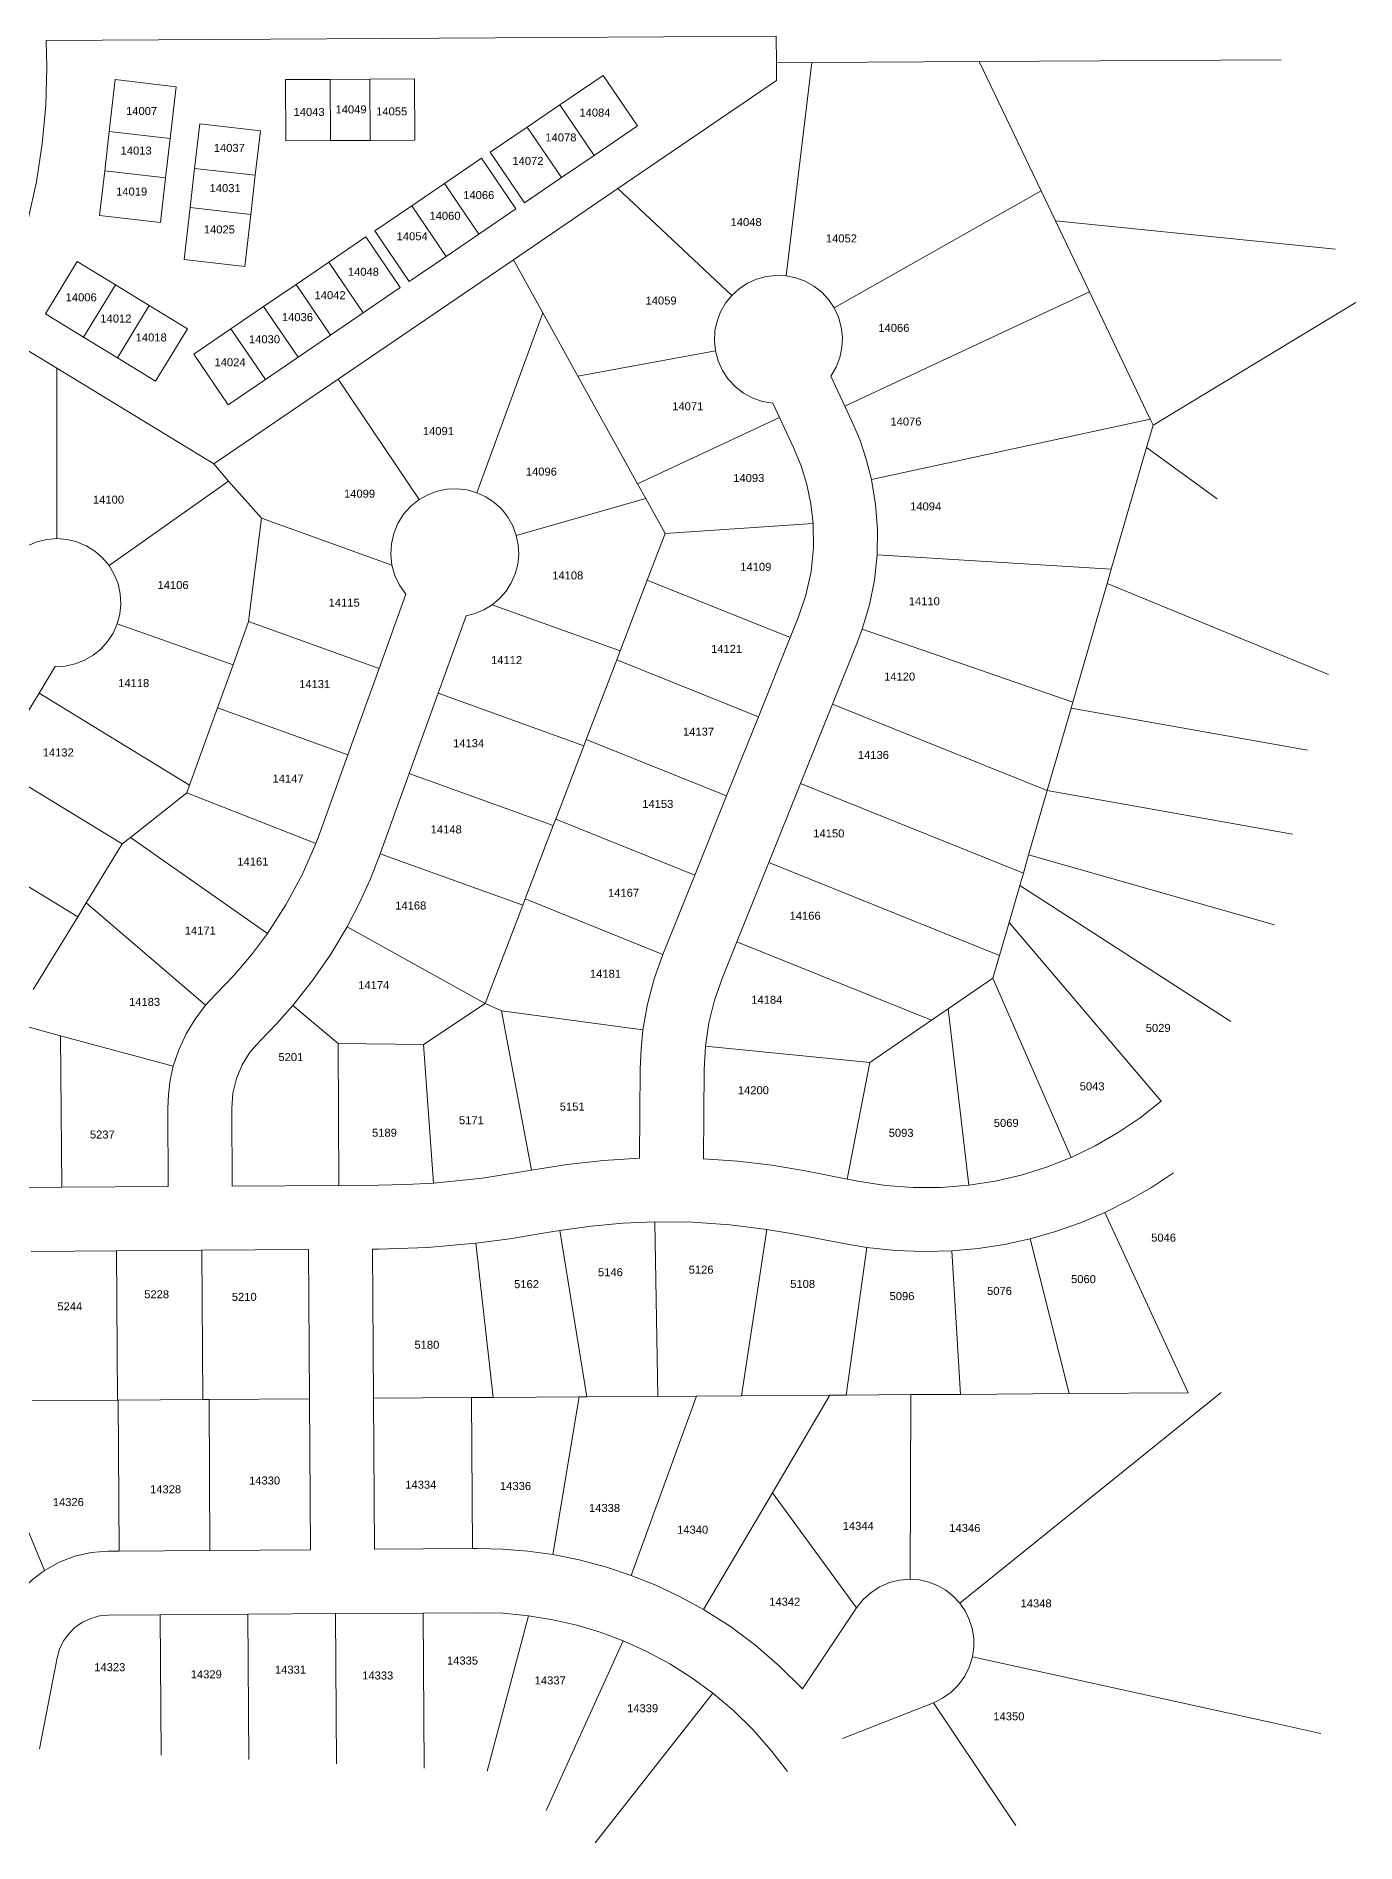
# Model space of a CAD drawing. Header units: feet. Extents: x 865220 to 2843873, y -2240498 to 972474.
# Drawn here: x 2839887 to 2841123, y 964077 to 965770 of the extents above; entities that cross this region are included whole.
import ezdxf
from ezdxf.enums import TextEntityAlignment as Align

# ---------------------------------------------------------------- set-up
doc = ezdxf.new("R2010")
doc.units = ezdxf.units.FT
doc.header["$LTSCALE"] = 0.015
doc.header["$MEASUREMENT"] = 0
doc.layers.add('Dakota County Addresses', color=7, linetype='Continuous', lineweight=5)
doc.layers.add('Dakota County Parcels', color=7, linetype='Continuous', lineweight=5)
doc.styles.add('Dimensions 100', font='arial.ttf')

# ---------------------------------------------------------------- blocks, each defined once
blk = doc.blocks.new('ACMAP_ANN_TEMPLATE_Dakota County Addresses')
at = {"layer": 'Dakota County Addresses', "style": 'Dimensions 100'}
blk.add_attdef('DakotaCountyAddress', text='', height=50, dxfattribs=at).set_placement((0, 0), align=Align.CENTER)

msp = doc.modelspace()

# ---------------------------------------------------------------- linework, layer by layer
at = {"layer": 'Dakota County Parcels', "lineweight": 5}
for p, q in [((2839896.1, 965766.1), (2840580.2, 965770.3)), ((2840580.2, 965770.3), (2840580.4, 965745.3)), ((2839896.5, 965741.1), (2839896.1, 965766.1)), ((2840580.4, 965745.3), (2840613.5, 965745.5)), ((2840580.5, 965728.6), (2840580.4, 965745.3)), ((2840589.5, 965545.7), (2840613.5, 965745.5)), ((2840613.5, 965745.5), (2840770.4, 965746.4)), ((2840770.4, 965746.4), (2841053.4, 965748.2)), ((2840770.4, 965746.4), (2840828.4, 965625.4)), ((2839955.1, 965680.8), (2839960.7, 965729.5)), ((2839960.7, 965729.5), (2840017.7, 965722.9)), ((2840012.1, 965674.3), (2840017.7, 965722.9)), ((2840120.3, 965729.5), (2840162.3, 965729.7)), ((2840120.6, 965672.1), (2840120.3, 965729.5)), ((2840162.3, 965729.7), (2840199.3, 965729.9)), ((2840162.6, 965672.4), (2840162.3, 965729.7)), ((2840199.3, 965729.9), (2840241.3, 965730.2)), ((2840199.6, 965672.6), (2840199.3, 965729.9)), ((2840241.6, 965672.9), (2840241.3, 965730.2)), ((2840377.5, 965705.9), (2840417.9, 965733.4)), ((2840417.9, 965733.4), (2840450.2, 965686.1)), ((2840431.9, 965627.5), (2840580.5, 965728.6)), ((2840346.9, 965685), (2840377.5, 965705.9)), ((2840377.5, 965705.9), (2840409.7, 965658.5)), ((2840035.1, 965646.4), (2840039.9, 965688.2)), ((2840039.9, 965688.2), (2840096.8, 965681.6)), ((2840409.7, 965658.5), (2840450.2, 965686.1)), ((2839950.9, 965644), (2839955.1, 965680.8)), ((2840012.1, 965674.3), (2839955.1, 965680.8)), ((2840007.9, 965637.5), (2840012.1, 965674.3)), ((2840092, 965639.9), (2840096.8, 965681.6)), ((2840120.6, 965672.1), (2840162.6, 965672.4)), ((2840162.6, 965672.4), (2840199.6, 965672.6)), ((2840199.6, 965672.6), (2840241.6, 965672.9)), ((2840312.2, 965661.4), (2840346.9, 965685)), ((2840346.9, 965685), (2840379.1, 965637.7)), ((2840269.2, 965632.1), (2840303.9, 965655.8)), ((2840303.9, 965655.8), (2840336.2, 965608.4)), ((2840312.2, 965661.4), (2840344.4, 965614)), ((2840379.1, 965637.7), (2840409.7, 965658.5)), ((2839946.1, 965602.3), (2839950.9, 965644)), ((2839950.9, 965644), (2840007.9, 965637.5)), ((2840003.1, 965595.8), (2840007.9, 965637.5)), ((2840030.8, 965609.7), (2840035.1, 965646.4)), ((2840035.1, 965646.4), (2840092, 965639.9)), ((2840087.8, 965603.1), (2840092, 965639.9)), ((2840344.4, 965614), (2840379.1, 965637.7)), ((2840238.6, 965611.3), (2840269.2, 965632.1)), ((2840269.2, 965632.1), (2840301.4, 965584.8)), ((2840333.9, 965560.7), (2840431.9, 965627.5)), ((2840431.9, 965627.5), (2840538.6, 965527.2)), ((2840634.5, 965515.7), (2840828.4, 965625.4)), ((2840828.4, 965625.4), (2840841.9, 965597.2)), ((2839946.1, 965602.3), (2840003.1, 965595.8)), ((2840025.2, 965561), (2840030.8, 965609.7)), ((2840030.8, 965609.7), (2840087.8, 965603.1)), ((2840082.2, 965554.5), (2840087.8, 965603.1)), ((2840203.9, 965587.7), (2840238.6, 965611.3)), ((2840238.6, 965611.3), (2840270.9, 965563.9)), ((2840301.4, 965584.8), (2840336.2, 965608.4)), ((2840203.9, 965587.7), (2840236.2, 965540.3)), ((2840270.9, 965563.9), (2840301.4, 965584.8)), ((2840841.9, 965597.2), (2841104.4, 965570.7)), ((2840841.9, 965597.2), (2840873.8, 965530.6)), ((2840160.9, 965558.4), (2840195.6, 965582.1)), ((2840195.6, 965582.1), (2840227.9, 965534.7)), ((2839895.2, 965510), (2839925.1, 965559)), ((2839925.1, 965559), (2839960.9, 965537.1)), ((2840025.2, 965561), (2840082.2, 965554.5)), ((2840130.3, 965537.6), (2840160.9, 965558.4)), ((2840160.9, 965558.4), (2840193.2, 965511)), ((2840169.7, 965448.9), (2840333.9, 965560.7)), ((2840236.2, 965540.3), (2840270.9, 965563.9)), ((2840333.9, 965560.7), (2840361.4, 965511)), ((2839931.1, 965488.2), (2839960.9, 965537.1)), ((2839960.9, 965537.1), (2839992.5, 965517.8)), ((2840099.8, 965516.8), (2840130.3, 965537.6)), ((2840130.3, 965537.6), (2840162.6, 965490.2)), ((2840193.2, 965511), (2840227.9, 965534.7)), ((2839962.7, 965468.9), (2839992.5, 965517.8)), ((2839992.5, 965517.8), (2840028.4, 965496)), ((2840069.2, 965496), (2840099.8, 965516.8)), ((2840099.8, 965516.8), (2840132, 965469.4)), ((2840644.6, 965423.7), (2840873.8, 965530.6)), ((2840873.8, 965530.6), (2840930.8, 965411.3)), ((2840933.5, 965405.9), (2841123.5, 965520.6)), ((2839895.2, 965510), (2839931.1, 965488.2)), ((2840162.6, 965490.2), (2840193.2, 965511)), ((2840299.6, 965342.4), (2840361.4, 965511)), ((2840361.4, 965511), (2840394.3, 965451.6)), ((2839843.1, 965497.4), (2839906.1, 965459)), ((2839931.1, 965488.2), (2839962.7, 965468.9)), ((2839998.5, 965447), (2840028.4, 965496)), ((2840034.5, 965472.3), (2840069.2, 965496)), ((2840069.2, 965496), (2840101.4, 965448.6)), ((2840132, 965469.4), (2840162.6, 965490.2)), ((2839962.7, 965468.9), (2839998.5, 965447)), ((2840034.5, 965472.3), (2840066.7, 965424.9)), ((2840101.4, 965448.6), (2840132, 965469.4)), ((2840394.3, 965451.6), (2840523.3, 965475.3)), ((2839906, 965299.4), (2839906.1, 965459)), ((2839906.1, 965459), (2840053, 965369.4)), ((2840053, 965369.4), (2840169.7, 965448.9)), ((2840066.7, 965424.9), (2840101.4, 965448.6)), ((2840169.7, 965448.9), (2840245.5, 965336)), ((2840394.3, 965451.6), (2840450.3, 965350.7)), ((2840631.5, 965451.8), (2840644.6, 965423.7)), ((2840577.1, 965426.4), (2840583.4, 965412.8)), ((2840644.6, 965423.7), (2840650.9, 965410.1)), ((2840450.3, 965350.7), (2840583.4, 965412.8)), ((2840583.4, 965412.8), (2840596.5, 965384.7)), ((2840669.5, 965354.9), (2840930.8, 965411.3)), ((2840927.3, 965384.7), (2840933.5, 965405.9)), ((2840930.8, 965411.3), (2840933.5, 965405.9)), ((2840894.3, 965270.8), (2840927.3, 965384.7)), ((2840927.3, 965384.7), (2840993.4, 965336.7)), ((2840053, 965369.4), (2840067, 965353.4)), ((2839954.9, 965274.1), (2840067, 965353.4)), ((2840067, 965353.4), (2840097.8, 965318.5)), ((2840450.3, 965350.7), (2840457.9, 965336.9)), ((2840336.6, 965302.5), (2840457.9, 965336.9)), ((2840457.9, 965336.9), (2840476, 965304.2)), ((2840085.7, 965221.9), (2840097.8, 965318.5)), ((2840097.8, 965318.5), (2840220, 965274.5)), ((2840476, 965304.2), (2840614.9, 965313.7)), ((2840459.3, 965260.6), (2840476, 965304.2)), ((2840674.8, 965284.2), (2840894.3, 965270.8)), ((2840890.4, 965257.3), (2840894.3, 965270.8)), ((2840208, 965177.8), (2840233.1, 965247.4)), ((2840433.9, 965194.2), (2840459.3, 965260.6)), ((2840459.3, 965260.6), (2840593.4, 965206.7)), ((2840858.2, 965146.1), (2840890.4, 965257.3)), ((2840890.4, 965257.3), (2841097.7, 965172)), ((2840313.9, 965237.4), (2840433.9, 965194.2)), ((2839962.5, 965219.5), (2840071.1, 965181.3)), ((2840071.1, 965181.3), (2840085.7, 965221.9)), ((2840085.7, 965221.9), (2840208, 965177.8)), ((2840263.4, 965154.6), (2840289.5, 965227.1)), ((2840593.4, 965206.7), (2840600.8, 965225.2)), ((2840656.5, 965202.8), (2840660.9, 965214.6)), ((2840660.9, 965214.6), (2840858.2, 965146.1)), ((2840563.5, 965132.5), (2840593.4, 965206.7)), ((2840632.9, 965144.3), (2840656.5, 965202.8)), ((2839889.3, 965154.6), (2839904.5, 965179.5)), ((2840056.5, 965141), (2840071.1, 965181.3)), ((2840178.8, 965096.9), (2840208, 965177.8)), ((2840430.7, 965185.9), (2840402.1, 965111.2)), ((2840433.9, 965194.2), (2840430.7, 965185.9)), ((2840430.7, 965185.9), (2840563.5, 965132.5)), ((2839847.6, 965086.3), (2839889.3, 965154.6)), ((2839889.3, 965154.6), (2840030.4, 965068.5)), ((2840236.3, 965079.4), (2840263.4, 965154.6)), ((2840263.4, 965154.6), (2840399.9, 965105.4)), ((2840603.1, 965070.1), (2840632.9, 965144.3)), ((2840632.9, 965144.3), (2840834.2, 965063.3)), ((2840856.6, 965140.6), (2840858.2, 965146.1)), ((2840030.4, 965068.5), (2840056.5, 965141)), ((2840056.5, 965141), (2840178.8, 965096.9)), ((2840533.6, 965058.3), (2840563.5, 965132.5)), ((2840834.2, 965063.3), (2840856.6, 965140.6)), ((2840856.6, 965140.6), (2841078.1, 965101.3)), ((2840402.1, 965111.2), (2840399.9, 965105.4)), ((2840402.1, 965111.2), (2840533.6, 965058.3)), ((2840152.7, 965024.5), (2840178.8, 965096.9)), ((2840373.5, 965036.5), (2840399.9, 965105.4)), ((2839847.6, 965086.3), (2839967.1, 965013.4)), ((2840209.1, 965004.1), (2840236.3, 965079.4)), ((2840236.3, 965079.4), (2840371.3, 965030.7)), ((2839974.9, 965019.5), (2840027.8, 965061.2)), ((2840027.8, 965061.2), (2840030.4, 965068.5)), ((2840027.8, 965061.2), (2840148.6, 965013.7)), ((2840573.2, 964995.9), (2840603.1, 965070.1)), ((2840603.1, 965070.1), (2840811.9, 964986.1)), ((2840816.8, 965003.2), (2840834.2, 965063.3)), ((2840834.2, 965063.3), (2841064.1, 965022.5)), ((2840503.8, 964984.1), (2840533.6, 965058.3)), ((2840344.9, 964961.8), (2840371.3, 965030.7)), ((2840371.3, 965030.7), (2840373.5, 965036.5)), ((2840373.5, 965036.5), (2840503.8, 964984.1)), ((2839806, 965018), (2839925.5, 964945.1)), ((2839933.5, 964958.2), (2839967.1, 965013.4)), ((2839967.1, 965013.4), (2839974.9, 965019.5)), ((2839974.9, 965019.5), (2840103.4, 964929.4)), ((2840148.6, 965013.7), (2840152.7, 965024.5)), ((2840209.1, 965004.1), (2840342.7, 964956)), ((2840543.4, 964921.7), (2840573.2, 964995.9)), ((2840573.2, 964995.9), (2840789.5, 964908.9)), ((2840811.9, 964986.1), (2840816.8, 965003.2)), ((2840816.8, 965003.2), (2841047.2, 964937.5)), ((2840473.9, 964909.8), (2840503.8, 964984.1)), ((2840798.4, 964939.6), (2840808.4, 964974.3)), ((2840808.4, 964974.3), (2840811.9, 964986.1)), ((2840808.4, 964974.3), (2841006.3, 964847)), ((2839925.5, 964945.1), (2839933.5, 964958.2)), ((2839933.5, 964958.2), (2840045.4, 964862.3)), ((2840342.7, 964956), (2840344.9, 964961.8)), ((2840344.9, 964961.8), (2840473.9, 964909.8)), ((2839883.8, 964876.8), (2839925.5, 964945.1)), ((2840307.4, 964863.8), (2840342.7, 964956)), ((2840178, 964935.8), (2840307.4, 964863.8)), ((2840789.5, 964908.9), (2840798.4, 964939.6)), ((2840798.4, 964939.6), (2840940.9, 964772.2)), ((2840529.6, 964887.4), (2840543.4, 964921.7)), ((2840543.4, 964921.7), (2840725.9, 964848.2)), ((2840783.3, 964887.6), (2840789.5, 964908.9)), ((2840741.3, 964858.7), (2840783.3, 964887.6)), ((2840783.3, 964887.6), (2840856.7, 964719.6)), ((2840054.5, 964871.9), (2840045.4, 964862.3)), ((2840127.1, 964862), (2840169.5, 964826.2)), ((2840249.7, 964825.3), (2840307.4, 964863.8)), ((2840307.4, 964863.8), (2840322.7, 964856.8)), ((2840322.7, 964856.8), (2840455.3, 964839.2)), ((2840322.7, 964856.8), (2840350.8, 964707.5)), ((2840725.9, 964848.2), (2840741.3, 964858.7)), ((2840741.3, 964858.7), (2840760.8, 964693.6)), ((2839864.9, 964845.8), (2839909.5, 964833.6)), ((2840667.9, 964808.4), (2840725.9, 964848.2)), ((2839910.5, 964691.7), (2839909.5, 964833.6)), ((2839909.5, 964833.6), (2840015.1, 964805)), ((2840169.5, 964826.2), (2840249.7, 964825.3)), ((2840170.4, 964693.4), (2840169.5, 964826.2)), ((2840258.9, 964695.6), (2840249.7, 964825.3)), ((2840513.9, 964824), (2840512.7, 964802.1)), ((2840513.9, 964824), (2840667.9, 964808.4)), ((2840667.9, 964808.4), (2840646.8, 964699.3)), ((2840452.2, 964718.8), (2840452.8, 964802.5)), ((2840512.2, 964718.4), (2840512.7, 964802.1)), ((2840010.4, 964692.4), (2840010, 964765.3)), ((2840070.4, 964692.7), (2840070, 964765.7)), ((2840607.6, 964706.9), (2840646.8, 964699.3)), ((2839830.5, 964691.2), (2839910.5, 964691.7)), ((2839910.5, 964691.7), (2840010.4, 964692.4)), ((2840070.4, 964692.7), (2840170.4, 964693.4)), ((2840170.4, 964693.4), (2840207.4, 964693.7)), ((2840646.8, 964699.3), (2840656.6, 964697.4)), ((2840469.4, 964495.7), (2840466.5, 964659.2)), ((2840888.3, 964668), (2840966.3, 964499.1)), ((2840298.7, 964639.1), (2840314.9, 964494.6)), ((2840377.3, 964651.2), (2840361.9, 964648.5)), ((2840377.3, 964651.2), (2840402.6, 964495.2)), ((2840547.8, 964496.2), (2840571.4, 964652.2)), ((2840596.2, 964648), (2840571.4, 964652.2)), ((2840596.2, 964648), (2840645.3, 964638.5)), ((2840645.3, 964638.5), (2840665.2, 964635.2)), ((2840818.3, 964643.3), (2840854.8, 964498.3)), ((2839881.8, 964631.5), (2839961.8, 964632)), ((2839961.8, 964632), (2840041.8, 964632.6)), ((2839962.7, 964492.2), (2839961.8, 964632)), ((2840041.8, 964632.6), (2840141.8, 964633.2)), ((2840042.7, 964492.8), (2840041.8, 964632.6)), ((2840142.8, 964493.5), (2840141.8, 964633.2)), ((2840201.7, 964633.6), (2840207.8, 964633.7)), ((2840202.8, 964493.9), (2840201.7, 964633.6)), ((2840645.7, 964496.9), (2840665.2, 964635.2)), ((2840753, 964497.6), (2840744.9, 964632)), ((2839828.6, 964491.3), (2839894.5, 964332.6)), ((2839882.7, 964491.7), (2839962.7, 964492.2)), ((2839962.7, 964492.2), (2839963.6, 964492.2)), ((2839963.6, 964492.2), (2840042.7, 964492.8)), ((2839964.5, 964350.7), (2839963.6, 964492.2)), ((2840042.7, 964492.8), (2840048.6, 964492.8)), ((2840048.6, 964492.8), (2840142.8, 964493.5)), ((2840049.5, 964351.3), (2840048.6, 964492.8)), ((2840143.8, 964351.9), (2840142.8, 964493.5)), ((2840202.8, 964493.9), (2840294.5, 964494.5)), ((2840203.8, 964352.4), (2840202.8, 964493.9)), ((2840294.5, 964494.5), (2840314.9, 964494.6)), ((2840295.5, 964353), (2840294.5, 964494.5)), ((2840314.9, 964494.6), (2840395.5, 964495.2)), ((2840370.8, 964347.4), (2840395.5, 964495.2)), ((2840395.5, 964495.2), (2840402.6, 964495.2)), ((2840402.6, 964495.2), (2840469.4, 964495.7)), ((2840444.2, 964328), (2840505.5, 964495.9)), ((2840469.4, 964495.7), (2840505.5, 964495.9)), ((2840505.5, 964495.9), (2840547.8, 964496.2)), ((2840547.8, 964496.2), (2840630.5, 964496.8)), ((2840576.6, 964405.3), (2840630.5, 964496.8)), ((2840630.5, 964496.8), (2840645.7, 964496.9)), ((2840645.7, 964496.9), (2840706.5, 964497.3)), ((2840705.7, 964324.4), (2840706.5, 964497.3)), ((2840706.5, 964497.3), (2840753, 964497.6)), ((2840752.2, 964302), (2840997.3, 964499.3)), ((2840753, 964497.6), (2840854.8, 964498.3)), ((2840854.8, 964498.3), (2840966.3, 964499.1)), ((2840512.2, 964295.9), (2840576.6, 964405.3)), ((2840576.6, 964405.3), (2840655.6, 964297.7)), ((2839953.9, 964350.7), (2839964.5, 964350.7)), ((2839964.5, 964350.7), (2840049.5, 964351.3)), ((2840049.5, 964351.3), (2840143.8, 964351.9)), ((2840203.8, 964352.4), (2840295.5, 964353)), ((2840295.5, 964353), (2840299.9, 964353)), ((2840604.7, 964221.7), (2840655.6, 964297.7)), ((2839954.3, 964290.7), (2840002.7, 964291)), ((2840002.7, 964291), (2840084.9, 964291.6)), ((2840003.6, 964159.6), (2840002.7, 964291)), ((2840084.9, 964291.6), (2840167.1, 964292.1)), ((2840085.8, 964155.5), (2840084.9, 964291.6)), ((2840167.1, 964292.1), (2840249.3, 964292.7)), ((2840168.1, 964151.4), (2840167.1, 964292.1)), ((2840249.3, 964292.7), (2840300.3, 964293)), ((2840250.3, 964147.3), (2840249.3, 964292.7)), ((2840309.2, 964144.4), (2840348, 964290.1)), ((2840364.6, 964107.7), (2840436.9, 964266.5)), ((2839889.6, 964165.3), (2839906.2, 964250.7)), ((2840410.5, 964077.3), (2840520.7, 964217.6)), ((2840642.3, 964175), (2840727.5, 964208.5))]:
    msp.add_line(p, q, dxfattribs=at)
for points in [[(2839843.1, 965497.4), (2839857.3, 965530.4), (2839869.3, 965564.3), (2839879.2, 965598.8), (2839886.9, 965633.9), (2839892.3, 965669.4), (2839895.5, 965705.2), (2839896.5, 965741.1)], [(2840589.5, 965545.7), (2840580.1, 965546.1), (2840570.8, 965545), (2840561.8, 965542.5), (2840553.3, 965538.7), (2840545.5, 965533.5), (2840538.6, 965527.2)], [(2840634.5, 965515.7), (2840629.3, 965523.5), (2840622.9, 965530.3), (2840615.6, 965536.1), (2840607.4, 965540.7), (2840598.6, 965543.9), (2840589.5, 965545.7)], [(2840538.6, 965527.2), (2840532.7, 965520), (2840528.1, 965511.8), (2840524.8, 965503.1), (2840522.8, 965494), (2840522.3, 965484.6), (2840523.3, 965475.3)], [(2840631.5, 965451.8), (2840636.3, 965460.1), (2840639.8, 965469.1), (2840641.8, 965478.5), (2840642.3, 965488.1), (2840641.2, 965497.7), (2840638.6, 965507), (2840634.5, 965515.7)], [(2840523.3, 965475.3), (2840525.8, 965465.9), (2840529.9, 965457), (2840535.3, 965448.9), (2840541.9, 965441.8), (2840549.7, 965435.8), (2840558.3, 965431.2), (2840567.5, 965428), (2840577.1, 965426.4)], [(2840669.5, 965354.9), (2840664.6, 965373.8), (2840658.5, 965392.2), (2840650.9, 965410.1)], [(2840614.9, 965313.7), (2840612.8, 965332), (2840609, 965350), (2840603.6, 965367.7), (2840596.5, 965384.7)], [(2840674.8, 965284.2), (2840675.2, 965307.9), (2840673.4, 965331.5), (2840669.5, 965354.9)], [(2840245.5, 965336), (2840237.6, 965329.7), (2840230.9, 965322.2), (2840225.6, 965313.6), (2840221.7, 965304.3), (2840219.5, 965294.5), (2840218.9, 965284.5), (2840220, 965274.5)], [(2840299.6, 965342.4), (2840290.5, 965345), (2840281.1, 965346.1), (2840271.7, 965345.7), (2840262.5, 965343.8), (2840253.7, 965340.6), (2840245.5, 965336)], [(2840336.6, 965302.5), (2840333.3, 965311.3), (2840328.7, 965319.5), (2840322.9, 965326.9), (2840316, 965333.3), (2840308.1, 965338.5), (2840299.6, 965342.4)], [(2840600.8, 965225.2), (2840608.1, 965246.6), (2840612.9, 965268.7), (2840615.1, 965291.1), (2840614.9, 965313.7)], [(2839906, 965299.4), (2839896.5, 965298.7), (2839887.2, 965296.5), (2839878.4, 965292.8), (2839870.4, 965287.7), (2839863.2, 965281.5), (2839857, 965274.2)], [(2839954.9, 965274.1), (2839948.8, 965281.4), (2839941.6, 965287.7), (2839933.5, 965292.7), (2839924.8, 965296.4), (2839915.5, 965298.7), (2839906, 965299.4)], [(2840313.9, 965237.4), (2840320.9, 965243.3), (2840327, 965250.2), (2840331.9, 965258), (2840335.5, 965266.4), (2840337.9, 965275.2), (2840338.9, 965284.4), (2840338.4, 965293.5), (2840336.6, 965302.5)], [(2840660.9, 965214.6), (2840667.7, 965237.3), (2840672.3, 965260.6), (2840674.8, 965284.2)], [(2839962.5, 965219.5), (2839965, 965228.8), (2839965.9, 965238.2), (2839965.4, 965247.7), (2839963.3, 965257), (2839959.8, 965265.9), (2839954.9, 965274.1)], [(2840220, 965274.5), (2840222.8, 965264.8), (2840227.2, 965255.7), (2840233.1, 965247.4)], [(2840289.5, 965227.1), (2840298.1, 965229.3), (2840306.3, 965232.8), (2840313.9, 965237.4)], [(2839904.5, 965179.5), (2839913.9, 965180), (2839923.1, 965182), (2839931.9, 965185.4), (2839940, 965190.1), (2839947.3, 965196), (2839953.6, 965203), (2839958.7, 965210.9), (2839962.5, 965219.5)], [(2840103.4, 964929.4), (2840120.7, 964956.3), (2840135.8, 964984.4), (2840148.6, 965013.7)], [(2840178, 964935.8), (2840189.6, 964958), (2840200, 964980.8), (2840209.1, 965004.1)], [(2840054.5, 964871.9), (2840072, 964890.1), (2840088.3, 964909.3), (2840103.4, 964929.4)], [(2840127.1, 964862), (2840145.7, 964885.5), (2840162.7, 964910.1), (2840178, 964935.8)], [(2840473.9, 964909.8), (2840465.8, 964886.8), (2840459.5, 964863.2), (2840455.3, 964839.2)], [(2840529.6, 964887.4), (2840522.4, 964866.8), (2840517.1, 964845.6), (2840513.9, 964824)], [(2840045.4, 964862.3), (2840035.5, 964849.3), (2840027.1, 964835.3), (2840020.3, 964820.5), (2840015.1, 964805)], [(2840096.4, 964829), (2840112.1, 964845.1), (2840127.1, 964862)], [(2840455.3, 964839.2), (2840453.5, 964820.9), (2840452.8, 964802.5)], [(2840096.4, 964829), (2840087.1, 964818.4), (2840079.7, 964806.4), (2840074.3, 964793.4), (2840071, 964779.8), (2840070, 964765.7)], [(2840015.1, 964805), (2840012.2, 964791.9), (2840010.5, 964778.7), (2840010, 964765.3)], [(2840856.7, 964719.6), (2840879.1, 964730.4), (2840900.7, 964742.8), (2840921.4, 964756.8), (2840940.9, 964772.2)], [(2840258.9, 964695.6), (2840305, 964700.3), (2840350.8, 964707.5)], [(2840452.2, 964718.8), (2840418.2, 964716.7), (2840384.4, 964712.9), (2840350.8, 964707.5)], [(2840607.6, 964706.9), (2840576, 964712.2), (2840544.1, 964716.1), (2840512.2, 964718.4)], [(2840760.8, 964693.6), (2840785.4, 964697.4), (2840809.7, 964703.1), (2840833.5, 964710.5), (2840856.7, 964719.6)], [(2840888.3, 964668), (2840910.5, 964679.1), (2840931.9, 964691.5), (2840952.5, 964705.3)], [(2840207.4, 964693.7), (2840233.2, 964694.3), (2840258.9, 964695.6)], [(2840656.6, 964697.4), (2840682.5, 964693.4), (2840708.6, 964691.5), (2840734.7, 964691.5), (2840760.8, 964693.6)], [(2840466.5, 964659.2), (2840436.6, 964658), (2840406.9, 964655.3), (2840377.3, 964651.2)], [(2840571.4, 964652.2), (2840536.6, 964656.5), (2840501.6, 964658.8), (2840466.5, 964659.2)], [(2840818.3, 964643.3), (2840842.1, 964650.1), (2840865.5, 964658.4), (2840888.3, 964668)], [(2840207.8, 964633.7), (2840253.3, 964635.2), (2840298.7, 964639.1)], [(2840298.7, 964639.1), (2840330.4, 964643.2), (2840361.9, 964648.5)], [(2840744.9, 964632), (2840769.6, 964634.2), (2840794.1, 964638), (2840818.3, 964643.3)], [(2840665.2, 964635.2), (2840691.7, 964632.3), (2840718.3, 964631.3), (2840744.9, 964632)], [(2839953.9, 964350.7), (2839938.2, 964349.4), (2839922.9, 964345.9), (2839908.2, 964340.3), (2839894.5, 964332.6)], [(2840370.8, 964347.4), (2840347.3, 964350.6), (2840323.6, 964352.5), (2840299.9, 964353)], [(2839894.5, 964332.6), (2839883.3, 964324.2), (2839873.3, 964314.4), (2839864.7, 964303.4), (2839857.5, 964291.4), (2839851.9, 964278.6)], [(2840444.2, 964328), (2840420.2, 964335.9), (2840395.6, 964342.4), (2840370.8, 964347.4)], [(2840512.2, 964295.9), (2840490.2, 964308), (2840467.5, 964318.7), (2840444.2, 964328)], [(2840705.7, 964324.4), (2840695.9, 964323.6), (2840686.4, 964321.2), (2840677.3, 964317.3), (2840669.1, 964312), (2840661.8, 964305.4), (2840655.6, 964297.7)], [(2840752.2, 964302), (2840746.2, 964308.5), (2840739.2, 964314), (2840731.5, 964318.4), (2840723.2, 964321.7), (2840714.6, 964323.7), (2840705.7, 964324.4)], [(2840764.1, 964251.5), (2840765.3, 964260.3), (2840765.3, 964269.3), (2840763.9, 964278.1), (2840761.2, 964286.6), (2840757.3, 964294.6), (2840752.2, 964302)], [(2839954.3, 964290.7), (2839945.9, 964289.9), (2839937.7, 964287.7), (2839930.1, 964284.1), (2839923.1, 964279.3), (2839917.1, 964273.3), (2839912.2, 964266.5), (2839908.5, 964258.8), (2839906.2, 964250.7)], [(2840348, 964290.1), (2840324.2, 964292.4), (2840300.3, 964293)], [(2840436.9, 964266.5), (2840415.3, 964274.6), (2840393.3, 964281.2), (2840370.8, 964286.4), (2840348, 964290.1)], [(2840604.7, 964221.7), (2840583.6, 964242.7), (2840561.1, 964262.1), (2840537.3, 964279.9), (2840512.2, 964295.9)], [(2840520.7, 964217.6), (2840501.1, 964232), (2840480.5, 964245), (2840459.1, 964256.5), (2840436.9, 964266.5)], [(2840727.5, 964208.5), (2840736.2, 964212.9), (2840744.2, 964218.5), (2840751.1, 964225.4), (2840756.9, 964233.4), (2840761.2, 964242.1), (2840764.1, 964251.5)], [(2840764.1, 964251.5), (2841045.6, 964189.7), (2841090.6, 964179.8)], [(2840590.7, 964144.1), (2840575.2, 964164.3), (2840558.4, 964183.4), (2840540.2, 964201.2), (2840520.7, 964217.6)], [(2840727.5, 964208.5), (2840791.8, 964113.1), (2840804.9, 964093.6)]]:
    msp.add_lwpolyline(points, dxfattribs=at)

# ---------------------------------------------------------------- block references
at = {"layer": 'Dakota County Addresses', "lineweight": 5, "xscale": 0.15, "yscale": 0.15, "zscale": 0.15}
for p, values in [((2839985.4, 965696.4), {'DakotaCountyAddress': '14007'}), ((2840142.4, 965695.5), {'DakotaCountyAddress': '14043'}), ((2840181.7, 965697.9), {'DakotaCountyAddress': '14049'}), ((2840219.8, 965696), {'DakotaCountyAddress': '14055'}), ((2840410.3, 965694.9), {'DakotaCountyAddress': '14084'}), ((2840067.6, 965661.8), {'DakotaCountyAddress': '14037'}), ((2840378.4, 965671.6), {'DakotaCountyAddress': '14078'}), ((2839980.3, 965659.3), {'DakotaCountyAddress': '14013'}), ((2840347.5, 965649.6), {'DakotaCountyAddress': '14072'}), ((2839976.1, 965620.9), {'DakotaCountyAddress': '14019'}), ((2840063.7, 965624.1), {'DakotaCountyAddress': '14031'}), ((2840301.4, 965617.6), {'DakotaCountyAddress': '14066'}), ((2840269.8, 965598.2), {'DakotaCountyAddress': '14060'}), ((2840058.3, 965585.4), {'DakotaCountyAddress': '14025'}), ((2840239, 965579), {'DakotaCountyAddress': '14054'}), ((2840552, 965592.3), {'DakotaCountyAddress': '14048'}), ((2840641.3, 965577), {'DakotaCountyAddress': '14052'}), ((2840193.3, 965545.7), {'DakotaCountyAddress': '14048'}), ((2839928.8, 965521.8), {'DakotaCountyAddress': '14006'}), ((2840162.1, 965523.8), {'DakotaCountyAddress': '14042'}), ((2840472.3, 965518.8), {'DakotaCountyAddress': '14059'}), ((2839961.3, 965501.9), {'DakotaCountyAddress': '14012'}), ((2840131.5, 965503.2), {'DakotaCountyAddress': '14036'}), ((2840690.5, 965493.2), {'DakotaCountyAddress': '14066'}), ((2839994.4, 965484.2), {'DakotaCountyAddress': '14018'}), ((2840100.6, 965482.5), {'DakotaCountyAddress': '14030'}), ((2840068.3, 965460.9), {'DakotaCountyAddress': '14024'}), ((2840497.3, 965419.7), {'DakotaCountyAddress': '14071'}), ((2840263.6, 965396.4), {'DakotaCountyAddress': '14091'}), ((2840701.8, 965405.4), {'DakotaCountyAddress': '14076'}), ((2840360.1, 965358.5), {'DakotaCountyAddress': '14096'}), ((2840554.5, 965352.5), {'DakotaCountyAddress': '14093'}), ((2839954.4, 965332.2), {'DakotaCountyAddress': '14100'}), ((2840189.7, 965337.8), {'DakotaCountyAddress': '14099'}), ((2840720.3, 965325.9), {'DakotaCountyAddress': '14094'}), ((2840384.8, 965261.2), {'DakotaCountyAddress': '14108'}), ((2840561.1, 965269.3), {'DakotaCountyAddress': '14109'}), ((2840014.9, 965252.2), {'DakotaCountyAddress': '14106'}), ((2840175.3, 965235.7), {'DakotaCountyAddress': '14115'}), ((2840719, 965237), {'DakotaCountyAddress': '14110'}), ((2840533.7, 965192.4), {'DakotaCountyAddress': '14121'}), ((2840327.5, 965181.9), {'DakotaCountyAddress': '14112'}), ((2839978, 965160.3), {'DakotaCountyAddress': '14118'}), ((2840147.6, 965159.4), {'DakotaCountyAddress': '14131'}), ((2840695.9, 965166.4), {'DakotaCountyAddress': '14120'}), ((2840291.9, 965104), {'DakotaCountyAddress': '14134'}), ((2840507.4, 965114.8), {'DakotaCountyAddress': '14137'}), ((2839907.3, 965095.3), {'DakotaCountyAddress': '14132'}), ((2840671.3, 965093), {'DakotaCountyAddress': '14136'}), ((2840122.7, 965070.8), {'DakotaCountyAddress': '14147'}), ((2840469.2, 965047.1), {'DakotaCountyAddress': '14153'}), ((2840270.9, 965023.2), {'DakotaCountyAddress': '14148'}), ((2840629.5, 965019.5), {'DakotaCountyAddress': '14150'}), ((2840089.7, 964993.1), {'DakotaCountyAddress': '14161'}), ((2840237.7, 964951.9), {'DakotaCountyAddress': '14168'}), ((2840437.1, 964963.8), {'DakotaCountyAddress': '14167'}), ((2840607.3, 964942.3), {'DakotaCountyAddress': '14166'}), ((2840040.4, 964928.4), {'DakotaCountyAddress': '14171'}), ((2840420.2, 964888), {'DakotaCountyAddress': '14181'}), ((2840203, 964877.3), {'DakotaCountyAddress': '14174'}), ((2839988.2, 964861.6), {'DakotaCountyAddress': '14183'}), ((2840571.4, 964863.6), {'DakotaCountyAddress': '14184'}), ((2840938.2, 964837.2), {'DakotaCountyAddress': '5029'}), ((2840125.3, 964809.9), {'DakotaCountyAddress': '5201'}), ((2840876.3, 964782.5), {'DakotaCountyAddress': '5043'}), ((2840389, 964763.5), {'DakotaCountyAddress': '5151'}), ((2840558.8, 964778.8), {'DakotaCountyAddress': '14200'}), ((2840294.5, 964750.7), {'DakotaCountyAddress': '5171'}), ((2840795.8, 964748.2), {'DakotaCountyAddress': '5069'}), ((2839948.6, 964737.3), {'DakotaCountyAddress': '5237'}), ((2840213, 964739), {'DakotaCountyAddress': '5189'}), ((2840697.3, 964738.9), {'DakotaCountyAddress': '5093'}), ((2840943.3, 964640.7), {'DakotaCountyAddress': '5046'}), ((2840346.2, 964597.1), {'DakotaCountyAddress': '5162'}), ((2840424.8, 964608.3), {'DakotaCountyAddress': '5146'}), ((2840509.8, 964610.7), {'DakotaCountyAddress': '5126'}), ((2840605, 964597.3), {'DakotaCountyAddress': '5108'}), ((2840868.2, 964601.8), {'DakotaCountyAddress': '5060'}), ((2839999.5, 964587.6), {'DakotaCountyAddress': '5228'}), ((2840081.6, 964585.2), {'DakotaCountyAddress': '5210'}), ((2840698.1, 964585.9), {'DakotaCountyAddress': '5096'}), ((2840789.5, 964590.8), {'DakotaCountyAddress': '5076'}), ((2839918.1, 964576.3), {'DakotaCountyAddress': '5244'}), ((2840252.8, 964540.3), {'DakotaCountyAddress': '5180'}), ((2840100.7, 964413.1), {'DakotaCountyAddress': '14330'}), ((2840247.1, 964409.2), {'DakotaCountyAddress': '14334'}), ((2840335.9, 964408), {'DakotaCountyAddress': '14336'}), ((2839916.7, 964392.9), {'DakotaCountyAddress': '14326'}), ((2840007.9, 964404.9), {'DakotaCountyAddress': '14328'}), ((2840419.3, 964387.4), {'DakotaCountyAddress': '14338'}), ((2840501.9, 964367), {'DakotaCountyAddress': '14340'}), ((2840657.1, 964370.6), {'DakotaCountyAddress': '14344'}), ((2840757, 964368.6), {'DakotaCountyAddress': '14346'}), ((2840588.2, 964299.5), {'DakotaCountyAddress': '14342'}), ((2840823.8, 964298), {'DakotaCountyAddress': '14348'}), ((2840286.2, 964244.4), {'DakotaCountyAddress': '14335'}), ((2839955.6, 964238.2), {'DakotaCountyAddress': '14323'}), ((2840046, 964231.5), {'DakotaCountyAddress': '14329'}), ((2840125, 964235.9), {'DakotaCountyAddress': '14331'}), ((2840206.7, 964230.4), {'DakotaCountyAddress': '14333'}), ((2840368.4, 964225.8), {'DakotaCountyAddress': '14337'}), ((2840455, 964199.7), {'DakotaCountyAddress': '14339'}), ((2840798.3, 964192.1), {'DakotaCountyAddress': '14350'})]:
    msp.add_blockref('ACMAP_ANN_TEMPLATE_Dakota County Addresses', p, dxfattribs=at).add_auto_attribs(values)

doc.saveas('drawing.dxf')
